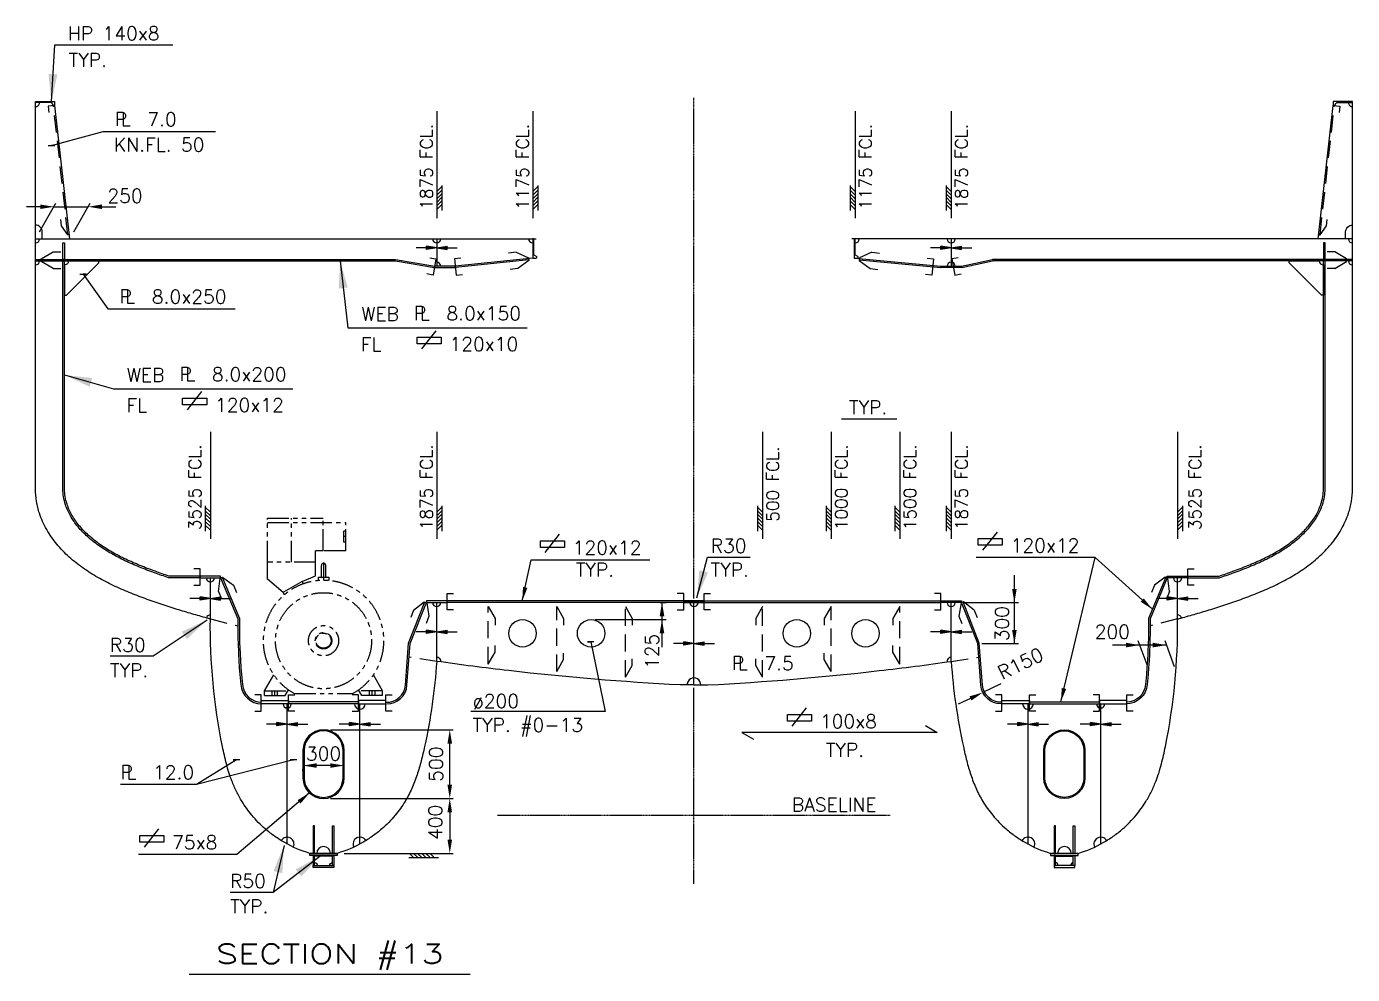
# Model space of a CAD drawing. Extents: x 53504 to 219407, y 25397 to 156081.
# Drawn here: x 182505 to 192170, y 129400 to 136307 of the extents above; entities that cross this region are included whole.
import ezdxf
from ezdxf.enums import TextEntityAlignment as Align

# ---------------------------------------------------------------- set-up
doc = ezdxf.new("R2010")
doc.units = 0
doc.header["$LTSCALE"] = 250
for name, pattern in [('DASHED', [0.75, 0.5, -0.25]), ('PHANTOM', [2.1, 1.25, -0.2, 0.125, -0.2, 0.125, -0.2]), ('PHANTOM2', [1.25, 0.625, -0.125, 0.125, -0.125, 0.125, -0.125])]:
    doc.linetypes.add(name, pattern=pattern)
doc.layers.get('0').update_dxf_attribs({"linetype": 'CONTINUOUS'})
doc.layers.get('DEFPOINTS').update_dxf_attribs({"linetype": 'CONTINUOUS'})
for name, color, linetype in [('MASKINERI', 8, 'CONTINUOUS'), ('S0CO1', 1, 'CONTINUOUS'), ('S0CO2', 2, 'CONTINUOUS'), ('S0CO5', 4, 'CONTINUOUS'), ('S0DA1', 1, 'DASHED'), ('S0DA2', 2, 'DASHED'), ('S0DA3', 3, 'DASHED'), ('S0DIM', 2, 'CONTINUOUS'), ('S0PH1', 1, 'PHANTOM'), ('S0TX2', 2, 'CONTINUOUS')]:
    doc.layers.add(name, color=color, linetype=linetype)
doc.styles.add('ROMANS', font='romans', dxfattribs={"height": 100})
doc.dimstyles.new('ORGINAL', dxfattribs={"dimscale": 100, "dimtxt": 1.8, "dimasz": 2, "dimexe": 0.5, "dimexo": 1, "dimgap": 0.5, "dimtad": 1, "dimdec": 0, "dimdsep": 46, "dimtxsty": 'ROMANS', "dimcen": 0, "dimclrd": 1, "dimclre": 1, "dimclrt": 2, "dimadec": 3, "dimazin": 2, "dimtfac": 1, "dimtdec": 0, "dimtmove": 0, "dimatfit": 3, "dimfxl": 1, "dimtvp": 100, "dimtolj": 1, "dimarcsym": 0})
doc.dimstyles.new('ROAR1', dxfattribs={"dimscale": 0.4, "dimtxt": 2, "dimasz": 2, "dimexe": 75, "dimexo": 75, "dimgap": 500, "dimtad": 0, "dimdsep": 46, "dimtxsty": 'ROMANS', "dimblk1": 'PILD', "dimblk2": 'PILC', "dimsah": 1, "dimcen": 0, "dimclrd": 1, "dimclre": 1, "dimclrt": 2, "dimadec": 0, "dimazin": 0, "dimtfac": 1, "dimtmove": 2, "dimatfit": 3, "dimldrblk": 'PILD', "dimfxl": 1, "dimtvp": 100, "dimtolj": 1, "dimarcsym": 0})
doc.dimstyles.get("Standard").update_dxf_attribs({"dimscale": 50, "dimtxt": 2, "dimasz": 2, "dimexe": 0.5, "dimexo": 1, "dimgap": 1, "dimtad": 1, "dimdsep": 46, "dimtxsty": 'ROMANS', "dimcen": 1.5, "dimclrd": 1, "dimclre": 1, "dimclrt": 2, "dimazin": 2, "dimtfac": 1, "dimtmove": 2, "dimatfit": 3, "dimfxl": 1, "dimtvp": 100, "dimtolj": 1, "dimarcsym": 0})

# ---------------------------------------------------------------- blocks, each defined once
blk = doc.blocks.new('PLDIM2')
at = {"layer": 'S0TX2', "style": 'ROMANS'}
for s, p in [('P', (-19.2, 0.3)), ('L', (22.8, 0.3))]:
    blk.add_text(s, height=100, dxfattribs=at).set_placement(p)
blk.add_attdef('XX.X', (168.5, -1.5), '', height=100, dxfattribs=at)
blk = doc.blocks.new('FLST-2')
at = {"layer": 'S0TX2', "color": 1}
for p, q in [((-221.6, 65.4), (-117, 197.8)), ((-256, 101.1), (-256, 151.1)), ((-256, 151.1), (-81, 151.1)), ((-81, 101.1), (-256, 101.1)), ((-81, 151.1), (-81, 101.1))]:
    blk.add_line(p, q, dxfattribs=at)
at = {"layer": 'S0TX2', "style": 'ROMANS'}
blk.add_attdef('FL.ST', (-20.1, 50), '', height=100, dxfattribs=at)
blk = doc.blocks.new('ST10005')
at = {"color": 1}
for p, q in [((0, 0), (2, 0.32)), ((0, 0), (2, -0.32)), ((0, 0), (4, 0)), ((2, 0.32), (2, -0.32))]:
    blk.add_line(p, q, dxfattribs=at)
blk.add_solid([(0, 0), (2, 0.32), (0, 0), (2, -0.32)], dxfattribs=at)
blk = doc.blocks.new('snip')
at = {"color": 0, "linetype": 'ByBlock'}
for p, q in [((-75, -151), (-75, -221)), ((75, -151), (75, -221))]:
    blk.add_line(p, q, dxfattribs=at)
blk.add_lwpolyline([(75, -151), (13, -43), (-12, -43), (-75, -151)], dxfattribs=at)
blk = doc.blocks.new('HP140x8')
at = {"color": 0}
blk.add_lwpolyline([(0, 0), (0, -140), (24, -140, 0.767327), (27, -128.8), (10.8, -119.4, -0.267949), (8, -114.7), (8, 0)], format="xyb", close=True, dxfattribs=at)
blk = doc.blocks.new('*X7')
at = {"color": 0}
for p, q in [((13410, 17177), (13450, 17217)), ((13439, 17177), (13479, 17217)), ((13467, 17177), (13507, 17217)), ((13495, 17177), (13535, 17217)), ((13523, 17177), (13563, 17217)), ((13552, 17177), (13592, 17217))]:
    blk.add_line(p, q, dxfattribs=at)
blk = doc.blocks.new('TYKK')
at = {"layer": 'S0CO1'}
for p, q in [((-2.04, 0.82), (2.04, 0.82)), ((-2.04, 0), (2.04, 0))]:
    blk.add_line(p, q, dxfattribs=at)
at = {"layer": 'S0CO1', "xscale": 0.0204, "yscale": 0.0204, "zscale": 0.0204}
blk.add_blockref('*X7', (-275.41, -350.41), dxfattribs=at)
blk = doc.blocks.new('*D179')
at = {"layer": 'DEFPOINTS', "color": 0, "transparency": 16777216}
for p in [(182954.5, 134994.1), (182569.6, 134760.3), (182819.6, 134760.3)]:
    blk.add_point(p, dxfattribs=at)
at = {"layer": 'S0CO1', "color": 1, "lineweight": -2, "transparency": 16777216}
for p, q in [((182604.5, 134994.1), (182504.5, 134994.1)), ((182598.4, 134810.3), (182719, 135019.1)), ((182704.5, 134994.1), (182954.5, 134994.1)), ((182848.4, 134810.3), (182969, 135019.1)), ((183054.5, 134994.1), (183154.5, 134994.1))]:
    blk.add_line(p, q, dxfattribs=at)
at = {"layer": 'S0CO1', "color": 1, "transparency": 16777216}
for points in [[(182604.5, 135010.7), (182604.5, 134977.4), (182704.5, 134994.1)], [(183054.5, 135010.7), (183054.5, 134977.4), (182954.5, 134994.1)]]:
    blk.add_solid(points, dxfattribs=at)
at = {"layer": 'S0CO1', "color": 2, "transparency": 16777216, "insert": (183222.7, 135073.5), "char_height": 100, "attachment_point": 5, "style": 'ROMANS'}
blk.add_mtext('\\A1;250', dxfattribs=at)
blk = doc.blocks.new('elm')
at = {"color": 0, "linetype": 'ByBlock'}
for p, q in [((-408.2, 892.1), (-2.1, 892.2)), ((-408.2, 572), (-408.2, 892.1)), ((-233.2, 572), (-233.2, 892.1)), ((-2.1, 655.6), (-2.1, 892.2)), ((-408.2, 862.7), (161.9, 862.7)), ((161.9, 799.2), (146.9, 799.2)), ((146.9, 719.2), (146.9, 799.2)), ((161.9, 655.7), (161.9, 862.7)), ((161.9, 719.2), (146.9, 719.2)), ((161.8, 759.2), (147, 759.2)), ((-58.1, 572.1), (-58.1, 655.6)), ((-2.1, 655.6), (-58.1, 655.6)), ((161.9, 655.7), (-2.1, 655.6)), ((-58.1, 572.1), (-408.2, 572)), ((-408.2, 448.2), (-408.2, 572)), ((-58.1, 472.9), (-58.1, 572.1)), ((-16, 462.1), (-16, 548.1)), ((0, 564), (0, 440)), ((16.1, 462.1), (16.1, 548.1)), ((-295.4, 351.4), (-408.2, 448.2)), ((-156.7, 431.4), (-295.4, 351.4)), ((-156.7, 431.4), (-58.1, 472.9)), ((-147, 414.9), (-156.7, 431.4)), ((-37.4, 462.1), (37.6, 462.1)), ((-37.4, 438.4), (-37.4, 462.1)), ((37.6, 462.1), (37.6, 438.4)), ((-285.7, 334.7), (-295.4, 351.4)), ((-430, -365.2), (-362.9, -248.9)), ((430.2, -365.2), (363, -248.9)), ((-430, -365.2), (-259.8, -365.2)), ((-430, -400.1), (-430, -365.2)), ((-375.1, -400.1), (-375.1, -365.2)), ((-355, -400.1), (-355, -365.2)), ((-335, -400.1), (-335, -365.2)), ((-280.1, -400.1), (-255.7, -358.1)), ((-213.1, -385.2), (213.2, -385.2)), ((280.1, -400.1), (255.8, -358.1)), ((430.2, -365.2), (259.9, -365.2)), ((335.2, -400.1), (335.2, -365.2)), ((355.2, -400.1), (355.2, -365.2)), ((375.2, -400.1), (375.2, -365.2)), ((430.2, -400.1), (430.2, -365.2)), ((-430, -400.1), (-280.1, -400.1)), ((430.2, -400.1), (280.1, -400.1))]:
    blk.add_line(p, q, dxfattribs=at)
for radius in [350.1, 110.1, 60, 55]:
    blk.add_circle((0, 0), radius, dxfattribs=at)
for centre, radius, start, end in [((0, 548.1), 16, 0, 180), ((0, 0), 440, 298.96, 241.05)]:
    blk.add_arc(centre, radius, start, end, dxfattribs=at)
blk = doc.blocks.new('*D172')
at = {"layer": 'DEFPOINTS', "color": 0, "transparency": 16777216}
for p in [(189475.3, 131454.5), (189607, 131517.5)]:
    blk.add_point(p, dxfattribs=at)
at = {"layer": 'S0CO1', "color": 1, "lineweight": -2, "transparency": 16777216}
for p, q in [((189607, 131517.5), (189475.3, 131454.5)), ((189385.1, 131411.4), (189294.9, 131368.3))]:
    blk.add_line(p, q, dxfattribs=at)
at = {"layer": 'S0CO1', "color": 1, "transparency": 16777216}
blk.add_solid([(189377.9, 131426.4), (189392.3, 131396.4), (189475.3, 131454.5)], dxfattribs=at)
at = {"layer": 'S0CO1', "color": 2, "transparency": 16777216, "insert": (189750.5, 131665.9), "char_height": 100, "attachment_point": 5, "rotation": 25.55055, "style": 'ROMANS'}
blk.add_mtext('\\A1;R150', dxfattribs=at)
blk = doc.blocks.new('PILD')
at = {"color": 1, "linetype": 'ByBlock'}
blk.add_line((0, 0), (250, 0), dxfattribs=at)
blk.add_solid([(125, 21), (125, -21), (0, 0)], dxfattribs=at)
blk = doc.blocks.new('PILC')
at = {"color": 1, "linetype": 'ByBlock'}
blk.add_line((0, 0), (-250, 0), dxfattribs=at)
blk.add_solid([(-125, 21), (-125, -21), (0, 0)], dxfattribs=at)
blk = doc.blocks.new('*D173')
at = {"layer": 'DEFPOINTS', "color": 0, "transparency": 16777216}
for p in [(190619.5, 131800), (190682.9, 131626), (190882.4, 131612.6)]:
    blk.add_point(p, dxfattribs=at)
at = {"layer": 'S0DIM', "color": 1, "lineweight": -2, "transparency": 16777216}
for p, q in [((190672, 131656), (190608.6, 131830)), ((190618.7, 131800), (190617.9, 131800)), ((190814.2, 131800), (190619.5, 131800)), ((190871.5, 131642.6), (190803.2, 131830)), ((190815, 131800), (190815.8, 131800))]:
    blk.add_line(p, q, dxfattribs=at)
at = {"layer": 'S0DIM', "color": 1, "lineweight": -2, "transparency": 16777216, "xscale": 0.8, "yscale": 0.8, "zscale": 0.8}
blk.add_blockref('PILC', (190619.5, 131800), dxfattribs=at)
at = {"layer": 'S0DIM', "color": 1, "lineweight": -2, "transparency": 16777216, "xscale": 0.8, "yscale": 0.8, "zscale": 0.8, "rotation": 180}
blk.add_blockref('PILD', (190814.2, 131800), dxfattribs=at)
at = {"layer": 'S0DIM', "color": 2, "transparency": 16777216, "insert": (190419.1, 131896.8), "char_height": 100, "attachment_point": 5, "style": 'ROMANS'}
blk.add_mtext('\\A1;200', dxfattribs=at)
blk = doc.blocks.new('*D174')
at = {"layer": 'DEFPOINTS', "color": 0, "transparency": 16777216}
for p in [(189315.8, 132109.1), (189705.2, 132109.1), (189437.7, 131810.6)]:
    blk.add_point(p, dxfattribs=at)
at = {"layer": 'S0DIM', "color": 1, "lineweight": -2, "transparency": 16777216}
for p, q in [((189345.8, 132109.1), (189735.2, 132109.1)), ((189705.2, 132109.9), (189705.2, 132110.7)), ((189705.2, 131810.6), (189705.2, 132109.1)), ((189467.7, 131810.6), (189735.2, 131810.6)), ((189705.2, 131809.8), (189705.2, 131809))]:
    blk.add_line(p, q, dxfattribs=at)
at = {"layer": 'S0DIM', "color": 1, "lineweight": -2, "transparency": 16777216, "xscale": 0.8, "yscale": 0.8, "zscale": 0.8}
for name, p, rotation in [('PILC', (189705.2, 132109.1), 270), ('PILD', (189705.2, 131810.6), 90)]:
    blk.add_blockref(name, p, dxfattribs=dict(at, rotation=rotation))
at = {"layer": 'S0DIM', "color": 2, "transparency": 16777216, "insert": (189615, 131956.1), "char_height": 100, "attachment_point": 5, "rotation": 90, "style": 'ROMANS'}
blk.add_mtext('\\A1;300', dxfattribs=at)
blk = doc.blocks.new('*D175')
at = {"layer": 'DEFPOINTS', "color": 0, "transparency": 16777216}
for p in [(184519.6, 130932.4), (184519.6, 130922.1), (184819.6, 130932.4)]:
    blk.add_point(p, dxfattribs=at)
at = {"layer": 'S0CO1', "color": 1, "lineweight": -2, "transparency": 16777216}
for p, q in [((184519.6, 130882.4), (184519.6, 130897.1)), ((184719.6, 130922.1), (184619.6, 130922.1)), ((184819.6, 130882.4), (184819.6, 130897.1))]:
    blk.add_line(p, q, dxfattribs=at)
at = {"layer": 'S0CO1', "color": 1, "transparency": 16777216}
for points in [[(184619.6, 130938.8), (184619.6, 130905.5), (184519.6, 130922.1)], [(184719.6, 130938.8), (184719.6, 130905.5), (184819.6, 130922.1)]]:
    blk.add_solid(points, dxfattribs=at)
at = {"layer": 'S0CO1', "color": 2, "transparency": 16777216, "insert": (184669.6, 131009.1), "char_height": 100, "attachment_point": 5, "style": 'ROMANS'}
blk.add_mtext('\\A1;300', dxfattribs=at)
blk = doc.blocks.new('*D176')
at = {"layer": 'DEFPOINTS', "color": 0, "transparency": 16777216}
for p in [(184669.6, 130682.4), (184769.6, 130282.4), (185589.5, 130282.4)]:
    blk.add_point(p, dxfattribs=at)
at = {"layer": 'S0CO1', "color": 1, "lineweight": -2, "transparency": 16777216}
for p, q in [((184719.6, 130682.4), (185614.5, 130682.4)), ((185589.5, 130582.4), (185589.5, 130382.4)), ((184819.6, 130282.4), (185614.5, 130282.4))]:
    blk.add_line(p, q, dxfattribs=at)
at = {"layer": 'S0CO1', "color": 1, "transparency": 16777216}
for points in [[(185572.9, 130582.4), (185606.2, 130582.4), (185589.5, 130682.4)], [(185572.9, 130382.4), (185606.2, 130382.4), (185589.5, 130282.4)]]:
    blk.add_solid(points, dxfattribs=at)
at = {"layer": 'S0CO1', "color": 2, "transparency": 16777216, "insert": (185484.5, 130508.5), "char_height": 100, "attachment_point": 5, "rotation": 90, "style": 'ROMANS'}
blk.add_mtext('\\A1;400', dxfattribs=at)
blk = doc.blocks.new('ST10011')
at = {"layer": 'S0CO1'}
for p, q in [((4.24, 0.65), (-0.08, 0.65)), ((0, 0), (0.65, 0.65)), ((0.6, 0), (1.25, 0.65)), ((1.2, 0), (1.85, 0.65)), ((1.8, 0), (2.45, 0.65)), ((2.4, 0), (3.05, 0.65)), ((3, 0), (3.65, 0.65))]:
    blk.add_line(p, q, dxfattribs=at)
blk = doc.blocks.new('*D177')
at = {"layer": 'DEFPOINTS', "color": 0, "transparency": 16777216}
for p in [(184669.6, 131182.4), (185589.5, 131182.4), (184669.6, 130682.4)]:
    blk.add_point(p, dxfattribs=at)
at = {"layer": 'S0CO1', "color": 1, "lineweight": -2, "transparency": 16777216}
for p, q in [((184719.6, 131182.4), (185614.5, 131182.4)), ((185589.5, 130782.4), (185589.5, 131082.4)), ((184719.6, 130682.4), (185614.5, 130682.4))]:
    blk.add_line(p, q, dxfattribs=at)
at = {"layer": 'S0CO1', "color": 1, "transparency": 16777216}
for points in [[(185572.9, 131082.4), (185606.2, 131082.4), (185589.5, 131182.4)], [(185572.9, 130782.4), (185606.2, 130782.4), (185589.5, 130682.4)]]:
    blk.add_solid(points, dxfattribs=at)
at = {"layer": 'S0CO1', "color": 2, "transparency": 16777216, "insert": (185489.5, 130932.4), "char_height": 100, "attachment_point": 5, "rotation": 90, "style": 'ROMANS'}
blk.add_mtext('\\A1;500', dxfattribs=at)
blk = doc.blocks.new('*D178')
at = {"layer": 'DEFPOINTS', "color": 0, "transparency": 16777216}
for p in [(187092.6, 132110.6), (186619.6, 131985.6), (187136.5, 131985.6)]:
    blk.add_point(p, dxfattribs=at)
at = {"layer": 'S0DIM', "color": 1, "lineweight": -2, "transparency": 16777216}
for p, q in [((187122.6, 132110.6), (187166.5, 132110.6)), ((187136.5, 132111.4), (187136.5, 132112.2)), ((187136.5, 132110.6), (187136.5, 131985.6)), ((186649.6, 131985.6), (187166.5, 131985.6)), ((187136.5, 131984.8), (187136.5, 131984))]:
    blk.add_line(p, q, dxfattribs=at)
at = {"layer": 'S0DIM', "color": 1, "lineweight": -2, "transparency": 16777216, "xscale": 0.8, "yscale": 0.8, "zscale": 0.8}
for name, p, rotation in [('PILD', (187136.5, 132110.6), 270), ('PILC', (187136.5, 131985.6), 90)]:
    blk.add_blockref(name, p, dxfattribs=dict(at, rotation=rotation))
at = {"layer": 'S0DIM', "color": 2, "transparency": 16777216, "insert": (187064, 131754.4), "char_height": 100, "attachment_point": 5, "rotation": 90, "style": 'ROMANS'}
blk.add_mtext('\\A1;125', dxfattribs=at)
blk = doc.blocks.new('FF')
at = {"color": 0}
blk.add_lwpolyline([(0, 0), (140, 0), (140, -23, -0.767327), (128.8, -26), (119.6, -10, 0.267949), (114.4, -7), (0, -7)], format="xyb", close=True, dxfattribs=at)
blk = doc.blocks.new('DJE4')
at = {"layer": 'S0CO1'}
blk.add_line((-65, -20), (65, -20), dxfattribs=at)
for points in [[(-75, 0), (-65, 0), (-65, 200), (-75, 200)], [(75, 0), (65, 0), (65, 200), (75, 200)]]:
    blk.add_lwpolyline(points, close=True, dxfattribs=at)
for centre, start, end in [((-65, -88.4), 0, 90), ((65, -88.4), 90, 180)]:
    blk.add_arc(centre, 20, start, end, dxfattribs=at)
at = {"layer": 'S0CO2'}
for points in [[(-100, -15), (100, -15), (100, 0), (-100, 0)], [(-75, -88.4), (-65, -88.4), (-65, -15), (-75, -15)], [(-75, -103.4), (75, -103.4), (75, -88.4), (-75, -88.4)], [(75, -88.4), (65, -88.4), (65, -15), (75, -15)]]:
    blk.add_lwpolyline(points, close=True, dxfattribs=at)

msp = doc.modelspace()

# ---------------------------------------------------------------- linework, layer by layer
at = {"layer": 'S0CO1', "color": 0}
for p, q in [((182819.559, 134760.262), (182711.064, 135732.886)), ((191919.56, 134760.262), (192028.055, 135732.886)), ((182569.559, 134610.262), (185194.559, 134610.262)), ((182569.559, 134600.262), (185193.689, 134600.262)), ((185193.689, 134600.262), (185477.831, 134550.412)), ((185194.559, 134610.262), (185479.559, 134560.262)), ((186194.559, 134620.262), (185629.559, 134560.262)), ((186165.783, 134607.149), (185630.615, 134550.317)), ((188544.559, 134620.262), (189169.559, 134560.262)), ((188573.467, 134607.441), (189168.604, 134550.307)), ((189319.559, 134560.262), (189544.559, 134610.262)), ((189321.729, 134550.5), (189545.657, 134600.262)), ((192169.559, 134610.262), (189544.559, 134610.262)), ((192169.559, 134600.262), (189545.43, 134600.262)), ((188445.639, 133449.794), (188849.147, 133449.794)), ((187294.559, 132122.563), (185569.559, 132122.563)), ((187444.559, 132122.563), (189169.559, 132122.563)), ((187294.559, 132110.563), (185569.559, 132110.563)), ((187444.559, 132110.563), (189169.559, 132110.563)), ((185494.559, 131681.36), (185494.559, 132007.214)), ((189244.559, 131681.36), (189244.559, 132007.214)), ((184924.598, 131386.545), (184414.521, 131386.545)), ((184924.598, 131371.545), (184414.521, 131371.545)), ((184924.598, 131371.545), (184414.521, 131371.545)), ((189814.521, 131386.545), (190324.598, 131386.545)), ((189814.521, 131371.545), (190324.598, 131371.545)), ((189814.521, 131371.545), (190324.598, 131371.545))]:
    msp.add_line(p, q, dxfattribs=at)
for points in [[(182711.064, 135732.886), (182661.372, 135727.343), (182666.621, 135680.282)], [(192028.055, 135732.886), (192077.747, 135727.343), (192072.497, 135680.282)], [(182816.213, 134790.262), (182806.151, 134790.262), (182758.716, 134854.682), (182753.61, 134900.462)], [(191922.906, 134790.262), (191932.968, 134790.262), (191980.402, 134854.682), (191985.509, 134900.462)], [(185443.515, 134622.423), (185489.061, 134614.435), (185468.33, 134496.239), (185422.784, 134504.228)], [(185669.738, 134619.835), (185623.755, 134614.954), (185636.42, 134495.625), (185682.403, 134500.505)], [(189069.381, 134619.835), (189115.364, 134614.954), (189102.699, 134495.625), (189056.716, 134500.505)], [(189295.604, 134622.423), (189250.057, 134614.435), (189270.789, 134496.239), (189316.335, 134504.228)], [(183723.316, 132236.288), (183769.558, 132236.287), (183769.561, 132356.287), (183723.319, 132356.288)], [(191015.803, 132236.288), (190969.561, 132236.287), (190969.558, 132356.287), (191015.799, 132356.288)], [(185615.803, 132056.564), (185569.561, 132056.563), (185569.558, 132176.563), (185615.799, 132176.564)], [(187248.316, 132056.564), (187294.558, 132056.563), (187294.561, 132176.563), (187248.319, 132176.564)], [(187490.803, 132056.564), (187444.561, 132056.563), (187444.558, 132176.563), (187490.799, 132176.564)], [(189123.316, 132056.564), (189169.558, 132056.563), (189169.561, 132176.563), (189123.319, 132176.564)], [(185869.559, 132080.563), (185919.559, 131993.96), (185919.559, 131945.802)], [(186369.559, 132080.563), (186419.559, 131993.96), (186419.559, 131945.802)], [(186869.559, 132080.563), (186919.559, 131993.96), (186919.559, 131945.802)], [(187869.559, 132080.563), (187819.559, 131993.96), (187819.559, 131945.802)], [(188369.559, 132080.563), (188319.559, 131993.96), (188319.559, 131945.802)], [(188869.559, 132080.563), (188819.559, 131993.96), (188819.559, 131945.802)], [(185869.559, 131662.055), (185919.559, 131748.658), (185919.559, 131796.815)], [(186369.559, 131607.12), (186419.559, 131693.722), (186419.559, 131741.88)], [(188369.559, 131607.12), (188319.559, 131693.722), (188319.559, 131741.88)], [(188869.559, 131662.055), (188819.559, 131748.658), (188819.559, 131796.815)], [(186869.559, 131565.147), (186919.559, 131651.749), (186919.559, 131699.907)], [(187869.559, 131565.147), (187819.559, 131651.749), (187819.559, 131699.907)], [(184168.278, 131317.658), (184214.519, 131317.656), (184214.523, 131437.656), (184168.281, 131437.658)], [(184460.764, 131317.658), (184414.523, 131317.656), (184414.519, 131437.656), (184460.761, 131437.658)], [(184878.354, 131317.658), (184924.596, 131317.656), (184924.599, 131437.656), (184878.358, 131437.658)], [(185170.841, 131317.658), (185124.599, 131317.656), (185124.596, 131437.656), (185170.838, 131437.658)], [(189568.278, 131317.658), (189614.519, 131317.656), (189614.523, 131437.656), (189568.281, 131437.658)], [(189860.764, 131317.658), (189814.523, 131317.656), (189814.519, 131437.656), (189860.761, 131437.658)], [(190278.354, 131317.658), (190324.596, 131317.656), (190324.599, 131437.656), (190278.358, 131437.658)], [(190570.841, 131317.658), (190524.599, 131317.656), (190524.596, 131437.656), (190570.838, 131437.658)]]:
    msp.add_lwpolyline(points, dxfattribs=at)
for points in [[(182619.559, 134760.262), (182619.559, 134810.262, 0.41421362), (182569.559, 134860.262)], [(192119.559, 134760.262), (192119.559, 134810.262, -0.41421362), (192169.559, 134860.262)], [(183919.559, 132290.287), (184044.571, 131990.287), (184044.387, 131968.077), (184044.321, 131940.3), (184044.421, 131914.82), (184044.764, 131882.803), (184045.51, 131843.725), (184046.172, 131818.87), (184049.37, 131737.367), (184052.179, 131686.233), (184055.582, 131635.471), (184059.581, 131584.914), (184066.378, 131512.446, 0.38749148), (184218.031, 131371.545)], [(183930.636, 132294.903), (184056.591, 131992.639), (184056.387, 131968.013), (184056.321, 131940.309), (184056.421, 131914.908), (184056.762, 131882.981), (184057.507, 131844), (184058.166, 131819.266), (184061.357, 131737.932), (184064.157, 131686.964), (184067.551, 131636.345), (184071.537, 131585.947), (184078.331, 131513.501, 0.38761957), (184218.142, 131383.544, 0.38761957)], [(190808.483, 132294.903), (190682.528, 131992.639), (190682.732, 131968.013), (190682.798, 131940.309), (190682.698, 131914.908), (190682.356, 131882.981), (190681.612, 131844), (190680.953, 131819.266), (190677.762, 131737.932), (190674.961, 131686.964), (190671.568, 131636.345), (190667.582, 131585.947), (190660.787, 131513.501, -0.38761957), (190520.976, 131383.544, -0.38761957)], [(190819.559, 132290.287), (190694.548, 131990.287), (190694.732, 131968.077), (190694.798, 131940.3), (190694.698, 131914.82), (190694.355, 131882.803), (190693.609, 131843.725), (190692.946, 131818.87), (190689.749, 131737.367), (190686.939, 131686.233), (190683.536, 131635.471), (190679.537, 131584.914), (190672.741, 131512.446, -0.38749148), (190521.088, 131371.545)], [(185124.597, 131383.747, 0.41072408), (185265.745, 131508.385), (185289.581, 131813.289), (185408.394, 132114.96)], [(185130.536, 131371.545, 0.39742025), (185277.713, 131507.508), (185301.404, 131810.563), (185419.559, 132110.563)], [(189608.583, 131371.545, -0.39742025), (189461.405, 131507.508), (189437.715, 131810.563), (189319.559, 132110.563)], [(189614.521, 131383.747, -0.41072408), (189473.373, 131508.385), (189449.538, 131813.289), (189330.725, 132114.96)]]:
    msp.add_lwpolyline(points, format="xyb", dxfattribs=at)
for points in [[(182769.559, 134610.262), (182769.559, 134730.262), (182781.559, 134730.262), (182781.559, 134610.262)], [(191969.559, 134610.262), (191969.559, 134730.262), (191957.56, 134730.262), (191957.559, 134610.262)]]:
    msp.add_lwpolyline(points, close=True, dxfattribs=at)
at = {"layer": 'S0CO1', "color": 0, "flags": 128}
for points in [[(183769.559, 132290.287), (183540.452, 132290.287, -0.00626229), (183438.061, 132326.168, -0.008796), (183326.878, 132368.93, -0.014964), (183222.363, 132414.938, -0.018044), (183123.318, 132466.589, -0.024217), (183033.156, 132523.773, -0.028758), (182949.286, 132590.375, -0.037706), (182879.931, 132662.362, -0.042167), (182824.984, 132741.467, -0.051141), (182788.56, 132822.883, -0.037768), (182774.255, 132880.596, -0.041883), (182769.559, 132936.568), (182769.559, 134600.262)], [(183769.559, 132302.287), (183542.418, 132302.287, -0.00614867), (183442.171, 132337.442, -0.00879601), (183331.382, 132380.053, -0.01496388), (183227.524, 132425.772, -0.01804398), (183129.247, 132477.022, -0.02421698), (183040.066, 132533.584, -0.02875799), (182957.276, 132599.328, -0.03770596), (182889.175, 132670.014, -0.04216707), (182835.38, 132747.459, -0.05114116), (182799.957, 132826.64, -0.03776775), (182786.087, 132882.595, -0.04188278), (182781.559, 132936.568), (182781.559, 134600.262)], [(190969.559, 132290.287), (191198.666, 132290.287, 0.00626229), (191301.058, 132326.168, 0.008796), (191412.241, 132368.93, 0.014964), (191516.755, 132414.938, 0.018044), (191615.801, 132466.589, 0.024217), (191705.963, 132523.773, 0.028758), (191789.833, 132590.375, 0.037706), (191859.188, 132662.362, 0.042167), (191914.135, 132741.467, 0.051141), (191950.558, 132822.883, 0.037768), (191964.864, 132880.596, 0.041883), (191969.559, 132936.568), (191969.559, 134600.262)], [(190969.559, 132302.287), (191196.701, 132302.287, 0.00614867), (191296.948, 132337.442, 0.00879601), (191407.737, 132380.053, 0.01496388), (191511.594, 132425.772, 0.01804398), (191609.872, 132477.022, 0.02421698), (191699.052, 132533.584, 0.02875799), (191781.843, 132599.328, 0.03770596), (191849.943, 132670.014, 0.04216707), (191903.738, 132747.459, 0.05114116), (191939.162, 132826.64, 0.03776775), (191953.032, 132882.595, 0.04188278), (191957.559, 132936.568), (191957.559, 134600.262)], [(183540.452, 132290.287, -0.00626229), (183438.061, 132326.168, -0.008796), (183326.878, 132368.93, -0.014964), (183222.363, 132414.938, -0.018044), (183123.318, 132466.589, -0.024217), (183033.156, 132523.773, -0.028758), (182949.286, 132590.375, -0.037706), (182879.931, 132662.362, -0.042167), (182824.984, 132741.467, -0.051141), (182788.56, 132822.883, -0.037768), (182774.255, 132880.596, -0.041883), (182769.559, 132936.568), (182769.559, 133328.172)]]:
    msp.add_lwpolyline(points, format="xyb", dxfattribs=at)
at = {"layer": 'S0CO1', "color": 0}
for points in [[(182781.559, 134570.262), (182781.559, 134350.262), (182796.559, 134350.262), (183031.559, 134585.262), (183031.559, 134600.262), (182811.559, 134600.262, -0.41421354)], [(191957.559, 134570.262), (191957.559, 134350.262), (191942.559, 134350.262), (191707.559, 134585.262), (191707.559, 134600.262), (191927.559, 134600.262, 0.41421354)], [(184519.559, 131032.425), (184519.559, 130832.425, 1), (184819.559, 130832.425), (184819.559, 131032.425, 1)], [(184527.559, 131032.425), (184527.559, 130832.425, 1), (184811.559, 130832.425), (184811.559, 131032.425, 1)], [(190219.559, 131032.425), (190219.559, 130832.425, -1), (189919.559, 130832.425), (189919.559, 131032.425, -1)], [(190211.559, 131032.425), (190211.559, 130832.425, -1), (189927.559, 130832.425), (189927.559, 131032.425, -1)]]:
    msp.add_lwpolyline(points, format="xyb", close=True, dxfattribs=at)
for centre in [(186119.559, 131885.563), (186619.559, 131885.563), (188119.559, 131885.563), (188619.559, 131885.563)]:
    msp.add_circle(centre, 100, dxfattribs=at)
for centre, radius, start, end in [((182569.559, 135753.262), 30, 269.9999407, 0.000006), ((192169.56, 135753.262), 30, 179.999994, 270.0000593), ((182569.559, 134760.262), 30, 270.0000051, 0), ((185494.559, 134760.262), 30, 180, 0), ((186194.559, 134760.262), 30, 180, 270), ((188544.559, 134760.262), 30, 270, 0), ((189244.559, 134760.262), 30, 180, 0), ((192169.56, 134760.262), 30, 180, 269.9999949), ((182569.559, 134600.262), 30, 270.0000051, 0), ((185494.559, 134560.262), 30, 0, 90), ((189244.559, 134560.262), 30, 0, 180), ((192169.559, 134600.262), 30, 180, 269.9999949), ((183844.559, 132290.287), 30, 180, 0), ((190894.559, 132290.287), 30, 180, 0), ((185494.559, 132110.563), 30, 180, 0), ((187369.559, 132110.563), 30, 180, 0), ((189244.559, 132110.563), 30, 180, 0), ((183844.559, 131990.287), 30, 90, 164.4427712), ((190894.559, 131990.287), 30, 15.1422322, 90), ((185494.559, 131681.36), 30, 351.9719413, 90.0000056), ((189244.559, 131681.36), 30, 90, 187.9520151), ((187369.559, 131510.563), 50, 359.5137828, 180.4862192), ((184404.521, 131371.545), 30, 180, 0), ((184934.598, 131371.545), 39, 180, 0), ((189804.521, 131371.545), 39, 180, 0), ((190334.598, 131371.545), 30, 180, 0), ((184404.521, 130350.266), 50, 333.1480516, 149.6739619), ((184934.598, 130350.27), 50, 30.305334, 205.6179432), ((189804.521, 130350.27), 50, 334.3820568, 149.694666), ((190334.598, 130350.266), 50, 30.3260381, 206.8519484), ((184669.559, 130282.428), 50, 0, 180), ((190069.559, 130282.428), 50, 0, 180)]:
    msp.add_arc(centre, radius, start, end, dxfattribs=at)
at = {"layer": 'S0CO2', "color": 0}
for points in [[(185479.559, 134550.262), (185629.559, 134550.262), (185629.559, 134560.262), (185479.559, 134560.262)], [(189319.559, 134550.262), (189169.559, 134550.262), (189169.559, 134560.262), (189319.559, 134560.262)], [(183769.559, 132290.287), (183919.559, 132290.287), (183919.559, 132302.287), (183769.559, 132302.287)], [(190969.559, 132290.287), (190819.559, 132290.287), (190819.559, 132302.287), (190969.559, 132302.287)], [(185419.559, 132110.563), (185569.559, 132110.563), (185569.559, 132122.563), (185419.559, 132122.563)], [(187294.559, 132110.563), (187444.559, 132110.563), (187444.559, 132122.563), (187294.559, 132122.563)], [(187444.559, 132110.563), (187294.559, 132110.563), (187294.559, 132122.563), (187444.559, 132122.563)], [(189319.559, 132110.563), (189169.559, 132110.563), (189169.559, 132122.563), (189319.559, 132122.563)], [(184414.521, 131371.545), (184214.521, 131371.545), (184214.521, 131396.545), (184414.521, 131396.545)], [(184924.598, 131371.545), (185124.598, 131371.545), (185124.598, 131396.545), (184924.598, 131396.545)], [(189814.521, 131371.545), (189614.521, 131371.545), (189614.521, 131396.545), (189814.521, 131396.545)], [(190324.598, 131371.545), (190524.598, 131371.545), (190524.598, 131396.545), (190324.598, 131396.545)]]:
    msp.add_lwpolyline(points, close=True, dxfattribs=at)
at = {"layer": 'S0CO5', "color": 0}
for p, q in [((182569.559, 134760.262), (186219.559, 134760.262)), ((185494.559, 134760.262), (185494.559, 134560.262)), ((192169.56, 134760.262), (188519.559, 134760.262)), ((189244.559, 134760.262), (189244.559, 134560.262)), ((183844.559, 131990.287), (183844.559, 132290.287)), ((190894.559, 131990.287), (190894.559, 132290.287)), ((185494.559, 131681.36), (185494.559, 132110.563)), ((187369.559, 131510.563), (187369.559, 132110.563)), ((189244.559, 131681.36), (189244.559, 132110.563)), ((184404.521, 130350.266), (184404.521, 131371.545)), ((184934.598, 130350.27), (184934.598, 131371.545)), ((189804.521, 130350.27), (189804.521, 131371.545)), ((190334.598, 130350.266), (190334.598, 131371.545))]:
    msp.add_line(p, q, dxfattribs=at)
at = {"layer": 'S0CO5', "color": 0, "flags": 128}
for points in [[(187369.559, 131510.563), (187269.559, 131509.714, -0.015987), (186019.559, 131613.592, -0.006748), (185494.559, 131681.36, -0.036381), (185405.837, 131060.261, -0.008514), (185381.36, 130956.497, -0.018293), (185351.358, 130854.193, -0.023176), (185313.001, 130754.766, -0.032966), (185263.748, 130660.261, -0.019752), (185229.676, 130608.915, -0.017702), (185191.855, 130560.261, -0.019399), (185144.906, 130508.318, -0.020277), (185093.986, 130460.261, -0.025012), (185025.893, 130406.727, -0.02497), (184952.705, 130360.261, -0.057168), (184769.559, 130282.428), (184569.559, 130282.428, -0.057295), (184386.416, 130360.261, -0.024947), (184313.27, 130406.742, -0.024826), (184245.141, 130460.261, -0.020185), (184194.164, 130508.283, -0.020085), (184147.244, 130560.261, -0.017871), (184109.537, 130608.992, -0.017538), (184075.371, 130660.261, -0.02386), (184034.86, 130733.545, -0.022433), (184001.294, 130810.261, -0.030115), (183962.068, 130933.841, -0.011631), (183933.282, 131060.261, -0.052806), (183844.559, 131990.287, -0.001043), (183819.559, 131997.004, -0.004525), (183710.411, 132027.634, -0.004637), (183601.849, 132060.261, -0.005329), (183485.233, 132097.858, -0.00676), (183369.559, 132138.265, -0.008796), (183251.81, 132183.553, -0.014964), (183136.343, 132234.382, -0.018044), (183024.503, 132292.705, -0.024217), (182917.987, 132360.261, -0.028758), (182816.115, 132441.158, -0.037706), (182725.86, 132534.839, -0.042167), (182651.701, 132641.601, -0.051141), (182598.617, 132760.261, -0.037768), (182577.053, 132847.256, -0.041883), (182569.559, 132936.57), (182569.559, 135760.262)], [(187369.559, 131510.563), (187469.559, 131509.714, 0.015987), (188719.559, 131613.592, 0.006748), (189244.559, 131681.36, 0.036381), (189333.282, 131060.261, 0.008514), (189357.758, 130956.497, 0.018293), (189387.76, 130854.193, 0.023176), (189426.118, 130754.766, 0.032966), (189475.371, 130660.261, 0.019752), (189509.443, 130608.915, 0.017702), (189547.263, 130560.261, 0.019399), (189594.213, 130508.318, 0.020277), (189645.132, 130460.261, 0.025012), (189713.225, 130406.727, 0.02497), (189786.413, 130360.261, 0.057168), (189969.559, 130282.428), (190169.559, 130282.428, 0.057295), (190352.702, 130360.261, 0.024947), (190425.849, 130406.742, 0.024826), (190493.977, 130460.261, 0.020185), (190544.954, 130508.283, 0.020085), (190591.875, 130560.261, 0.017871), (190629.582, 130608.992, 0.017538), (190663.748, 130660.261, 0.02386), (190704.259, 130733.545, 0.022433), (190737.825, 130810.261, 0.030115), (190777.051, 130933.841, 0.011631), (190805.837, 131060.261, 0.052806), (190894.559, 131990.287, 0.001043), (190919.559, 131997.004, 0.004525), (191028.708, 132027.634, 0.004637), (191137.269, 132060.261, 0.005329), (191253.885, 132097.858, 0.00676), (191369.559, 132138.265, 0.008796), (191487.309, 132183.553, 0.014964), (191602.776, 132234.382, 0.018044), (191714.616, 132292.705, 0.024217), (191821.132, 132360.261, 0.028758), (191923.004, 132441.158, 0.037706), (192013.259, 132534.839, 0.042167), (192087.418, 132641.601, 0.051141), (192140.502, 132760.261, 0.037768), (192162.066, 132847.256, 0.041883), (192169.559, 132936.57), (192169.56, 135760.262)]]:
    msp.add_lwpolyline(points, format="xyb", dxfattribs=at)
at = {"layer": 'S0DA1', "color": 0}
for p, q in [((182806.151, 134790.262), (182701.125, 135731.777)), ((191932.968, 134790.262), (192037.993, 135731.777))]:
    msp.add_line(p, q, dxfattribs=at)
at = {"layer": 'S0DA2', "color": 0}
for p, q in [((185869.559, 131662.055), (185869.559, 132080.563)), ((186369.559, 131607.12), (186369.559, 132080.563)), ((186869.559, 131565.147), (186869.559, 132080.563)), ((187869.559, 131565.147), (187869.559, 132080.563)), ((188369.559, 131607.12), (188369.559, 132080.563)), ((188869.559, 131662.055), (188869.559, 132080.563))]:
    msp.add_line(p, q, dxfattribs=at)
at = {"layer": 'S0DA3', "color": 0}
for p, q in [((183844.559, 131990.287), (184044.321, 131940.3)), ((190894.559, 131990.287), (190694.798, 131940.3)), ((185494.559, 131681.36), (185293.62, 131710.991)), ((189244.559, 131681.36), (189445.498, 131710.991))]:
    msp.add_line(p, q, dxfattribs=at)
at = {"layer": 'S0DIM', "color": 0}
for p, q in [((185494.559, 135689.398), (185494.559, 134910.421)), ((186194.559, 135689.398), (186194.559, 134910.421)), ((188544.559, 135689.398), (188544.559, 134910.421)), ((189244.559, 135689.398), (189244.559, 134910.421)), ((183844.559, 133353.999), (183844.559, 132575.022)), ((185494.559, 133353.999), (185494.559, 132575.022)), ((187869.559, 133353.999), (187869.559, 132575.022)), ((188369.559, 133353.999), (188369.559, 132575.022)), ((188869.559, 133353.999), (188869.559, 132575.022)), ((189244.559, 133353.999), (189244.559, 132575.022)), ((190894.559, 133353.999), (190894.559, 132575.022))]:
    msp.add_line(p, q, dxfattribs=at)
at = {"layer": 'S0PH1', "color": 0, "ltscale": 0.02}
for p, q in [((187369.559, 132138.923), (187369.559, 135787.235)), ((187369.559, 130060.262), (187369.559, 131488.598)), ((185938.584, 130560.262), (188800.535, 130560.262))]:
    msp.add_line(p, q, dxfattribs=at)
at = {"layer": 'S0TX2', "color": 0}
msp.add_line((185739.166, 129399.75), (183690.375, 129399.75), dxfattribs=at)
for points in [[(182663.305, 135439.341), (182711.613, 135439.341), (182686.613, 135439.341), (183063.582, 135542.332), (183883.153, 135542.332)], [(182893.23, 134503.463), (182941.538, 134503.463), (182916.538, 134503.463), (183096.724, 134249.926), (184024.397, 134249.926)], [(186640.744, 131824.463), (186592.436, 131824.463), (186617.436, 131824.463), (186722.448, 131316.445), (185743.859, 131316.445)], [(189056.474, 131213.21), (189143.076, 131163.21), (187717.775, 131163.21), (187804.378, 131113.21)], [(184058.361, 130964.055), (184010.053, 130964.055), (184035.053, 130964.055), (183744.746, 130783.408), (183188.619, 130783.408)], [(184473.774, 130964.055), (184425.466, 130964.055), (184450.466, 130964.055), (183744.746, 130783.408), (183188.619, 130783.408)]]:
    msp.add_lwpolyline(points, dxfattribs=at)

# ---------------------------------------------------------------- block references
at = {"layer": 'MASKINERI', "color": 0, "linetype": 'PHANTOM2'}
msp.add_blockref('elm', (184669.559, 131831.688), dxfattribs=at)
at = {"layer": 'S0CO1', "color": 0}
for name, p, xscale, yscale, zscale, rotation in [('snip', (182578.092, 134605.262), -0.8, 0.8, 0.8, 90), ('ST10005', (185494.559, 134694.247), 37.5, 37.5, 37.5, 180), ('ST10005', (185494.559, 134694.247), -37.5, 37.5, 37.5, 180), ('snip', (186199.195, 134615.717), -0.8, 0.8, 0.8, 276.06), ('snip', (188539.924, 134615.717), 0.8, 0.8, 0.8, 83.94000000000003), ('ST10005', (189244.559, 134694.247), 37.5, 37.5, 37.5, 180), ('ST10005', (189244.559, 134694.247), -37.5, 37.5, 37.5, 180), ('snip', (192161.027, 134605.262), 0.8, 0.8, 0.8, 270), ('snip', (183911.971, 132324.099), -0.8, 0.8, 0.8, 22.61999999999999), ('snip', (190827.148, 132324.099), 0.8, 0.8, 0.8, 337.38), ('ST10005', (183844.559, 132140.287), 37.5, 37.5, 37.5, 180), ('ST10005', (183844.559, 132140.287), -37.5, 37.5, 37.5, 180), ('snip', (185426.485, 132144.517), -0.8, 0.8, 0.8, 338.4999999999999), ('snip', (189312.633, 132144.517), 0.8, 0.8, 0.8, 21.5), ('ST10005', (190894.559, 132140.287), 37.5, 37.5, 37.5, 180), ('ST10005', (190894.559, 132140.287), -37.5, 37.5, 37.5, 180), ('ST10005', (185494.559, 131895.961), 37.5, 37.5, 37.5, 180), ('ST10005', (185494.559, 131895.961), -37.5, 37.5, 37.5, 180), ('ST10005', (189244.559, 131895.961), 37.5, 37.5, 37.5, 180), ('ST10005', (189244.559, 131895.961), -37.5, 37.5, 37.5, 180), ('ST10005', (187369.559, 131810.563), 37.5, 37.5, 37.5, 180), ('ST10005', (187369.559, 131810.563), -37.5, 37.5, 37.5, 180), ('ST10005', (184404.521, 131224.416), 37.5, 37.5, 37.5, 180), ('ST10005', (184404.521, 131224.416), -37.5, 37.5, 37.5, 180), ('ST10005', (184934.598, 131224.416), 37.5, 37.5, 37.5, 180), ('ST10005', (184934.598, 131224.416), -37.5, 37.5, 37.5, 180), ('ST10005', (189804.521, 131224.416), 37.5, 37.5, 37.5, 180), ('ST10005', (189804.521, 131224.416), -37.5, 37.5, 37.5, 180), ('ST10005', (190334.598, 131224.416), 37.5, 37.5, 37.5, 180), ('ST10005', (190334.598, 131224.416), -37.5, 37.5, 37.5, 180)]:
    msp.add_blockref(name, p, dxfattribs=dict(at, xscale=xscale, yscale=yscale, zscale=zscale, rotation=rotation))
at = {"layer": 'S0CO1', "color": 0, "xscale": -1}
msp.add_blockref('DJE4', (184669.559, 130282.428), dxfattribs=at)
at = {"layer": 'S0CO1', "color": 0}
msp.add_blockref('DJE4', (190069.559, 130282.428), dxfattribs=at)
at = {"layer": 'S0CO2', "color": 0}
for name, p in [('FF', (182569.559, 135760.262)), ('HP140x8', (186194.559, 134760.262)), ('HP140x8', (188536.559, 134760.262))]:
    msp.add_blockref(name, p, dxfattribs=at)
at = {"layer": 'S0CO2', "color": 0, "xscale": -1}
msp.add_blockref('FF', (192169.56, 135760.262), dxfattribs=at)
at = {"layer": 'S0DIM', "color": 0, "extrusion": (0, 0, -1), "yscale": 45, "zscale": -45}
for p, xscale, rotation in [((-185531.279, 135057.669), 45, 270), ((-186231.279, 135057.669), 45, 270), ((-188507.839, 135057.669), -45, 90), ((-189207.839, 135057.669), -45, 90), ((-183807.839, 132722.27), -45, 90), ((-185531.279, 132722.27), 45, 270), ((-187832.839, 132722.27), -45, 90), ((-188332.839, 132722.27), -45, 90), ((-188832.839, 132722.27), -45, 90), ((-189207.839, 132722.27), -45, 90), ((-190931.279, 132722.27), 45, 270)]:
    msp.add_blockref('TYKK', p, dxfattribs=dict(at, xscale=xscale, rotation=rotation))
at = {"layer": 'S0DIM', "color": 0, "xscale": -50, "yscale": 50, "zscale": 50, "rotation": 180}
msp.add_blockref('ST10011', (185295.576, 130282.428), dxfattribs=at)
at = {"layer": 'S0TX2', "color": 0}
ref = msp.add_blockref('PLDIM2', (183168.055, 135582.384), dxfattribs=at)
ref.add_attrib('XX.X', '7.0', (183385.051, 135580.925), dxfattribs={"height": 100, "style": 'ROMANS'})
ref = msp.add_blockref('PLDIM2', (183201.197, 134289.978), dxfattribs=at)
ref.add_attrib('XX.X', '8.0x250', (183418.193, 134288.519), dxfattribs={"height": 100, "style": 'ROMANS'})
ref = msp.add_blockref('PLDIM2', (185347.836, 134168.163), dxfattribs=at)
ref.add_attrib('XX.X', '8.0x150', (185564.832, 134166.704), dxfattribs={"height": 100, "style": 'ROMANS'})
for p, values in [((185607.613, 133892.93), {'FL.ST': '120x10'}), ((183898.693, 133448.772), {'FL.ST': '120x12'}), ((186505.931, 132409.359), {'FL.ST': '120x12'}), ((189697.877, 132425.748), {'FL.ST': '120x12'}), ((188307.607, 131143.88), {'FL.ST': '100x8'}), ((183585.825, 130262.007), {'FL.ST': '75x8'})]:
    msp.add_blockref('FLST-2', p, dxfattribs=at).add_auto_attribs(values)
ref = msp.add_blockref('PLDIM2', (183638.916, 133724.005), dxfattribs=at)
ref.add_attrib('XX.X', '8.0x200', (183855.912, 133722.546), dxfattribs={"height": 100, "style": 'ROMANS'})
ref = msp.add_blockref('PLDIM2', (187665.629, 131618.657), dxfattribs=at)
ref.add_attrib('XX.X', '7.5', (187882.625, 131617.198), dxfattribs={"height": 100, "style": 'ROMANS'})
ref = msp.add_blockref('PLDIM2', (183209.176, 130823.46), dxfattribs=at)
ref.add_attrib('XX.X', '12.0', (183426.172, 130822.001), dxfattribs={"height": 100, "style": 'ROMANS'})

# ---------------------------------------------------------------- texts
at = {"layer": 'S0DIM', "color": 0, "style": 'ROMANS', "text_generation_flag": 6}
for s, p in [('1875 FCL.', (185464.809, 134972.913)), ('1175 FCL.', (186164.809, 134972.913)), ('1175 FCL.', (188664.31, 134972.913)), ('1875 FCL.', (189364.31, 134972.913)), ('3525 FCL.', (183776.799, 132637.515)), ('1875 FCL.', (185464.809, 132637.515)), (' 500 FCL.', (187989.31, 132637.515)), ('1000 FCL.', (188489.31, 132637.515)), ('1500 FCL.', (188989.31, 132637.515)), ('1875 FCL.', (189364.31, 132637.515)), ('3525 FCL.', (191066.21, 132637.515))]:
    msp.add_text(s, height=90, rotation=270, dxfattribs=at).set_placement(p)
at = {"layer": 'S0DIM', "color": 0, "style": 'ROMANS'}
for s, p in [('R30', (187491.455, 132473.083)), ('TYP.', (186508.856, 132298.622)), ('TYP.', (187491.455, 132298.622)), ('R30', (183112.054, 131750.69)), ('BASELINE', (188083.02, 130587.022)), ('R50', (183987.861, 130030.562))]:
    msp.add_text(s, height=100, dxfattribs=at).set_placement(p)
at = {"layer": 'S0TX2', "color": 0, "style": 'ROMANS'}
for s, p in [('HP 140x8', (182805.688, 136207.274)), ('KN.FL. 50', (183141.857, 135395.867))]:
    msp.add_text(s, height=100, dxfattribs=at).set_placement(p)
for s, p in [('TYP.', (182811.947, 136063.728)), ('TYP.', (188499.787, 133531.674)), ('TYP.', (183113.29, 131616.777)), ('ø200', (185756.106, 131391.786)), ('TYP. #0-13', (185756.106, 131217.61)), ('TYP.', (188331.107, 131036.45)), ('TYP.', (183989.097, 129896.649))]:
    msp.add_text(s, height=100, dxfattribs=at).set_placement(p, align=Align.MIDDLE_LEFT)
for s, p in [('WEB', (185081.466, 134212.786)), ('FL', (185017.443, 133991.046)), ('WEB', (183372.546, 133768.628)), ('FL', (183308.523, 133546.888))]:
    msp.add_text(s, height=100, dxfattribs=at).set_placement(p, align=Align.MIDDLE)
at = {"layer": 'S0TX2', "color": 0, "style": 'ROMANS', "width": 1.35}
msp.add_text('SECTION #13', height=140, dxfattribs=at).set_placement((184714.77, 129539.462), align=Align.MIDDLE)

# ---------------------------------------------------------------- dimensions: what is measured, and where the dimension line sits
at = {"layer": 'S0CO1', "color": 0}
for base, p1, p2, picture, middle in [((182954.538, 134994.052), (182569.559, 134760.262), (182819.559, 134760.262), '*D179', (183222.72, 135073.504)), ((184519.559, 130922.136), (184819.559, 130932.425), (184519.559, 130932.425), '*D175', (184669.559, 131009.101))]:
    dim = msp.add_linear_dim(base=base, p1=p1, p2=p2, dimstyle='STANDARD', dxfattribs=at)
    dim.commit()
    dim.dimension.update_dxf_attribs({"geometry": picture, "text_midpoint": middle, "dimtype": 160})
dim = msp.add_radius_dim(center=(189607.014, 131517.487), mpoint=(189475.337, 131454.537), text='R150', dimstyle='STANDARD', dxfattribs=at)
dim.commit()
dim.dimension.update_dxf_attribs({"geometry": '*D172', "text_midpoint": (189750.536, 131665.906), "dimtype": 164})
dim = msp.add_linear_dim(base=(185589.543, 131182.425), p1=(184669.559, 130682.425), p2=(184669.559, 131182.425), angle=90, dimstyle='STANDARD', dxfattribs=at)
dim.commit()
dim.dimension.update_dxf_attribs({"geometry": '*D177', "text_midpoint": (185489.543, 130932.425)})
dim = msp.add_linear_dim(base=(185589.543, 130282.428), p1=(184669.559, 130682.425), p2=(184769.559, 130282.428), angle=90, dimstyle='STANDARD', dxfattribs=at)
dim.commit()
dim.dimension.update_dxf_attribs({"geometry": '*D176', "text_midpoint": (185484.48, 130508.464), "dimtype": 160})
at = {"layer": 'S0DIM', "color": 0}
dim = msp.add_linear_dim(base=(189705.215, 132109.096), p1=(189437.715, 131810.563), p2=(189315.838, 132109.096), angle=90, text='300', dimstyle='ROAR1', dxfattribs=at)
dim.commit()
dim.dimension.update_dxf_attribs({"geometry": '*D174', "text_midpoint": (189615.009, 131956.095), "dimtype": 160})
dim = msp.add_linear_dim(base=(187136.493, 131985.563), p1=(187092.622, 132110.563), p2=(186619.559, 131985.563), angle=90, dimstyle='ROAR1', dxfattribs=at)
dim.commit()
dim.dimension.update_dxf_attribs({"geometry": '*D178', "text_midpoint": (187064.009, 131754.361), "dimtype": 160})
dim = msp.add_linear_dim(base=(190619.542, 131800.049), p1=(190882.391, 131612.6), p2=(190682.9, 131625.974), text='200', dimstyle='ROAR1', dxfattribs=at)
dim.commit()
dim.dimension.update_dxf_attribs({"geometry": '*D173', "text_midpoint": (190419.128, 131896.84), "dimtype": 160})

# ---------------------------------------------------------------- leaders
at = {"layer": 'S0CO1', "color": 0}
for points in [[(184790.437, 134600.262), (184846.851, 134111.456), (186154.017, 134111.456)], [(182781.559, 133768.415), (183137.93, 133667.298), (184445.097, 133667.298)]]:
    msp.add_leader(points, dimstyle='ORGINAL', dxfattribs=at)
for points in [[(186118.332, 132122.563), (186182.939, 132422.16), (187048.751, 132422.16)], [(190043.63, 131386.545), (190293.591, 132438.549), (189427.78, 132438.549)], [(190710.948, 132060.842), (190293.591, 132438.549), (189729.417, 132438.549)], [(184567.396, 130722.595), (184038.535, 130272.765), (183320.116, 130272.765)]]:
    msp.add_leader(points, dimstyle='STANDARD', override={"dimgap": 1, "dimtad": 0}, dxfattribs=at)
at = {"layer": 'S0TX2', "color": 0}
for points in [[(182685.777, 135760.262), (182709.773, 136172.902), (183572.231, 136172.902)], [(187390.383, 132143.962), (187467.178, 132440.514), (187780.348, 132440.514)], [(183820.167, 131981.871), (183427.16, 131718.121), (183113.99, 131718.121)], [(184381.657, 130340.702), (184302.968, 129997.993), (183989.797, 129997.993)], [(184644.737, 130261.809), (184302.968, 129997.993), (183989.797, 129997.993)]]:
    msp.add_leader(points, dimstyle='ORGINAL', dxfattribs=at)

doc.saveas('drawing.dxf')
